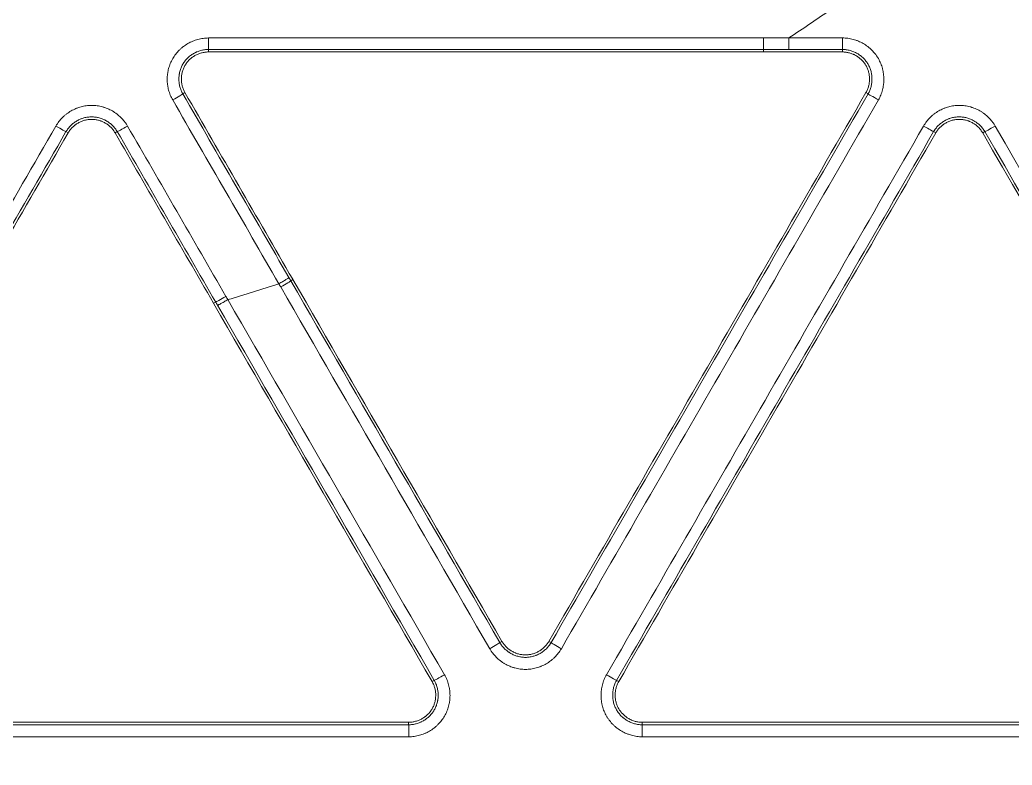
# Model space of a CAD drawing. Header units: inches. Extents: x 405346 to 489838, y -25612 to 14934.
# Drawn here: x 467311.37 to 467351.39, y 4169.78 to 4199.86 of the extents above; entities that cross this region are included whole.
import ezdxf

# ---------------------------------------------------------------- set-up
doc = ezdxf.new("R2010")
doc.units = ezdxf.units.IN
doc.header["$LTSCALE"] = 200
doc.header["$MEASUREMENT"] = 0
doc.layers.add('SS-EQ', color=2, linetype='Continuous', lineweight=20)

# ---------------------------------------------------------------- blocks, each defined once
blk = doc.blocks.new('4way무풍')
at = {"layer": 'SS-EQ'}
for p, q in [((74.705, -122.758), (74.705, -122.858)), ((97.096, -122.758), (97.096, -122.858)), ((100.279, -122.858), (100.279, -122.758)), ((73.757, -124.5), (73.67, -124.549)), ((101.313, -124.549), (101.227, -124.5)), ((69.046, -126.125), (68.959, -126.075)), ((71.028, -126.075), (70.941, -126.125)), ((104.043, -126.125), (103.956, -126.075)), ((106.025, -126.075), (105.938, -126.125)), ((78.028, -132.097), (78.114, -132.047)), ((74.998, -132.951), (74.911, -133.001)), ((86.458, -146.698), (86.544, -146.648)), ((88.44, -146.648), (88.526, -146.698)), ((83.729, -148.274), (83.815, -148.224)), ((91.168, -148.223), (91.255, -148.274)), ((82.781, -150.015), (82.781, -149.915)), ((92.203, -149.915), (92.203, -150.015))]:
    blk.add_line(p, q, dxfattribs=at)
for centre, major_axis, ratio, start_param, end_param in [((74.704, -122.284), (0, 0.474), 0.008472, 3.1765, 4.691787), ((97.096, -122.284), (0, -0.474), 0.011634, 0.034909, 1.552029), ((100.279, -122.284), (0, -0.474), 0.012093, 0.034909, 1.552383), ((73.26, -124.786), (-0.41, -0.237), 0.022445, 1.567202, 3.106677), ((101.723, -124.786), (-0.41, 0.237), 0.010168, 0.034908, 1.590511), ((68.549, -125.838), (0.41, -0.237), 0.015137, 4.72973, 6.248275), ((71.438, -125.838), (-0.41, -0.237), 0.022598, 0.034916, 1.566765), ((103.546, -125.838), (0.41, -0.237), 0.010069, 4.732194, 6.248277), ((106.434, -125.838), (-0.41, -0.237), 0.022079, 0.034915, 1.57252), ((77.618, -132.333), (-0.41, -0.237), 0.023584, 1.566539, 3.106676), ((75.408, -132.714), (-0.41, -0.237), 0.02366, 0.034916, 1.566154), ((86.047, -146.934), (-0.41, -0.237), 0.024855, 1.565338, 3.106675), ((88.936, -146.934), (0.41, -0.237), 0.016775, 3.176504, 4.73132), ((84.225, -147.986), (-0.41, -0.237), 0.025011, 0.034918, 1.564921), ((90.758, -147.986), (-0.41, 0.237), 0.016742, 1.589822, 3.106681), ((82.781, -150.488), (0, -0.474), 0.007064, 1.545643, 3.10676), ((92.203, -150.488), (0, -0.474), 0.008029, 1.546467, 3.106532)]:
    blk.add_ellipse(centre, major_axis=major_axis, ratio=ratio, start_param=start_param, end_param=end_param, dxfattribs=at)
for points, knots in [([(346.359, 0), (346.359, -27.812), (346.359, -55.624), (346.359, -97.341), (346.359, -111.247), (346.359, -139.059), (346.359, -152.965), (346.359, -180.777), (346.359, -194.683), (346.359, -222.494), (346.359, -236.4), (346.359, -257.259), (346.358, -264.212), (346.359, -272.903), (346.359, -274.641), (346.359, -277.249), (346.359, -278.118), (346.358, -279.856), (346.358, -280.725), (346.358, -282.029), (346.358, -282.463), (346.358, -283.333), (346.359, -283.767), (346.359, -284.419), (346.359, -284.636), (346.359, -285.071), (346.358, -285.288), (346.355, -285.723), (346.353, -285.94), (346.346, -286.374), (346.341, -286.592), (346.322, -287.243), (346.305, -287.678), (346.262, -288.546), (346.236, -288.98), (346.174, -289.849), (346.138, -290.283), (346.078, -290.934), (346.057, -291.151), (346.012, -291.585), (345.894, -292.666), (345.748, -293.741), (345.479, -295.45), (345.327, -296.299), (344.817, -298.834), (344.407, -300.505), (343.687, -302.982), (343.172, -304.624), (342.294, -307.059), (341.638, -308.663), (341.119, -309.858), (340.941, -310.256), (340.714, -310.751), (340.668, -310.85), (340.576, -311.047), (340.437, -311.343), (339.919, -312.422), (339.029, -314.158), (338.177, -315.66), (336.854, -317.881), (335.912, -319.32), (334.41, -321.418), (333.379, -322.796), (331.741, -324.801), (330.589, -326.095), (329.702, -327.051), (329.403, -327.366), (329.024, -327.758), (328.947, -327.836), (328.795, -327.992), (328.566, -328.224), (327.719, -329.07), (326.303, -330.412), (324.35, -332.111), (322.332, -333.722), (320.944, -334.738), (319.535, -335.724), (318.819, -336.202), (317.367, -337.13), (315.893, -338.028), (314.376, -338.866), (313.222, -339.473), (312.835, -339.671), (312.249, -339.963), (312.054, -340.059), (311.662, -340.249), (309.896, -341.094), (308.103, -341.848), (305.68, -342.75), (304.055, -343.316), (302.408, -343.813), (299.923, -344.506), (298.245, -344.898), (295.697, -345.382), (294.842, -345.525), (293.766, -345.682), (293.551, -345.712), (293.12, -345.771), (292.903, -345.799), (292.254, -345.88), (291.821, -345.929), (290.523, -346.062), (289.657, -346.132), (288.357, -346.21), (287.924, -346.232), (287.057, -346.265), (286.624, -346.277), (285.974, -346.288), (285.757, -346.291), (285.323, -346.293), (285.107, -346.294), (284.673, -346.294), (284.456, -346.294), (284.023, -346.294), (283.806, -346.293), (283.156, -346.293), (282.722, -346.293), (281.855, -346.293), (281.421, -346.293), (280.121, -346.293), (279.253, -346.294), (277.519, -346.294), (276.652, -346.294), (274.051, -346.294), (272.316, -346.294), (267.113, -346.294), (263.645, -346.293), (256.708, -346.293), (253.239, -346.294), (242.833, -346.294), (235.896, -346.294), (222.022, -346.294), (215.084, -346.294), (194.273, -346.294), (180.399, -346.294), (152.65, -346.294), (138.775, -346.294), (111.027, -346.294), (97.152, -346.294), (69.404, -346.294), (55.529, -346.294), (34.718, -346.294), (27.78, -346.294), (13.906, -346.294), (6.969, -346.294), (0.032, -346.294)], [0, 0, 0, 0, 0.125, 0.125, 0.1875, 0.1875, 0.25, 0.25, 0.3125, 0.3125, 0.375, 0.375, 0.40625, 0.40625, 0.414063, 0.414063, 0.417969, 0.417969, 0.421875, 0.421875, 0.423828, 0.423828, 0.425781, 0.425781, 0.426758, 0.426758, 0.427734, 0.427734, 0.428711, 0.428711, 0.429688, 0.429688, 0.431641, 0.431641, 0.433594, 0.433594, 0.435547, 0.435547, 0.436523, 0.436523, 0.4375, 0.441406, 0.441406, 0.445313, 0.445313, 0.453125, 0.453125, 0.457031, 0.460938, 0.464844, 0.464844, 0.466797, 0.466797, 0.467285, 0.467285, 0.467773, 0.46875, 0.472656, 0.476563, 0.476563, 0.484375, 0.484375, 0.488281, 0.492188, 0.496094, 0.496094, 0.498047, 0.498047, 0.498535, 0.498535, 0.499023, 0.5, 0.503906, 0.507813, 0.511719, 0.515625, 0.515625, 0.519531, 0.519531, 0.523438, 0.527344, 0.527344, 0.529297, 0.529297, 0.530273, 0.530273, 0.53125, 0.539063, 0.539063, 0.542969, 0.546875, 0.546875, 0.554688, 0.554688, 0.558594, 0.558594, 0.55957, 0.55957, 0.560547, 0.560547, 0.5625, 0.5625, 0.566406, 0.566406, 0.568359, 0.568359, 0.570313, 0.570313, 0.571289, 0.571289, 0.572266, 0.572266, 0.573242, 0.573242, 0.574219, 0.574219, 0.576172, 0.576172, 0.578125, 0.578125, 0.582031, 0.582031, 0.585938, 0.585938, 0.59375, 0.59375, 0.609375, 0.609375, 0.625, 0.625, 0.65625, 0.65625, 0.6875, 0.6875, 0.75, 0.75, 0.8125, 0.8125, 0.875, 0.875, 0.9375, 0.9375, 0.96875, 0.96875, 1, 1, 1, 1]), ([(0.032, -345.099), (6.961, -345.099), (13.891, -345.099), (27.75, -345.099), (34.679, -345.099), (55.467, -345.099), (69.326, -345.098), (97.044, -345.098), (110.903, -345.097), (138.621, -345.096), (152.48, -345.096), (180.197, -345.094), (194.056, -345.092), (214.845, -345.09), (221.774, -345.089), (235.633, -345.086), (242.562, -345.085), (256.421, -345.082), (263.351, -345.081), (272.013, -345.079), (273.745, -345.079), (276.343, -345.079), (277.21, -345.078), (278.942, -345.078), (279.808, -345.077), (281.107, -345.076), (281.541, -345.076), (282.407, -345.076), (282.84, -345.076), (283.706, -345.076), (284.139, -345.076), (284.789, -345.074), (285.005, -345.074), (285.438, -345.071), (285.655, -345.069), (286.304, -345.06), (286.737, -345.049), (287.602, -345.017), (288.034, -344.997), (289.33, -344.922), (290.194, -344.853), (291.488, -344.722), (291.92, -344.673), (292.566, -344.593), (292.782, -344.566), (293.212, -344.508), (294.286, -344.358), (295.351, -344.18), (297.891, -343.699), (299.563, -343.307), (302.039, -342.615), (303.679, -342.118), (305.297, -341.551), (307.709, -340.648), (309.296, -339.976), (311.056, -339.138), (311.349, -338.996), (311.641, -338.853), (311.836, -338.756), (311.933, -338.707), (312.418, -338.464), (312.803, -338.265), (313.951, -337.656), (314.704, -337.236), (316.19, -336.364), (316.921, -335.913), (318.363, -334.982), (319.073, -334.502), (320.472, -333.511), (321.849, -332.491), (323.849, -330.872), (325.784, -329.163), (327.03, -327.964), (327.795, -327.195), (327.947, -327.041), (328.25, -326.729), (328.401, -326.573), (328.849, -326.102), (329.145, -325.785), (330.019, -324.826), (331.153, -323.527), (332.763, -321.515), (333.776, -320.132), (334.759, -318.728), (335.235, -318.016), (336.157, -316.57), (336.603, -315.837), (337.465, -314.35), (338.296, -312.842), (339.065, -311.291), (339.481, -310.406), (339.527, -310.308), (339.618, -310.111), (339.754, -309.815), (340.065, -309.123), (340.322, -308.527), (340.821, -307.331), (341.451, -305.727), (342.288, -303.291), (342.776, -301.648), (343.454, -299.169), (343.836, -297.496), (344.302, -294.959), (344.439, -294.108), (344.619, -292.825), (344.702, -292.181), (344.786, -291.427), (344.82, -291.104), (344.842, -290.888), (344.853, -290.779), (344.946, -289.807), (345.01, -288.942), (345.078, -287.644), (345.096, -287.212), (345.116, -286.563), (345.122, -286.347), (345.13, -285.914), (345.133, -285.698), (345.138, -285.266), (345.139, -285.049), (345.14, -284.617), (345.14, -284.4), (345.141, -283.752), (345.141, -283.319), (345.141, -282.67), (345.141, -282.454), (345.141, -282.021), (345.141, -281.805), (345.142, -281.156), (345.142, -280.724), (345.143, -279.426), (345.143, -278.561), (345.144, -276.831), (345.144, -275.966), (345.145, -273.37), (345.145, -271.64), (345.146, -262.989), (345.148, -256.069), (345.152, -235.306), (345.154, -221.465), (345.157, -193.782), (345.159, -179.94), (345.161, -152.257), (345.161, -138.416), (345.162, -110.732), (345.163, -69.208), (345.164, -27.683), (345.164, 0)], [0, 0, 0, 0, 0.03125, 0.03125, 0.0625, 0.0625, 0.125, 0.125, 0.1875, 0.1875, 0.25, 0.25, 0.3125, 0.3125, 0.34375, 0.34375, 0.375, 0.375, 0.40625, 0.40625, 0.414063, 0.414063, 0.417969, 0.417969, 0.421875, 0.421875, 0.423828, 0.423828, 0.425781, 0.425781, 0.427734, 0.427734, 0.428711, 0.428711, 0.429688, 0.429688, 0.431641, 0.431641, 0.433594, 0.433594, 0.4375, 0.4375, 0.439453, 0.439453, 0.44043, 0.44043, 0.441406, 0.445313, 0.445313, 0.453125, 0.453125, 0.457031, 0.460938, 0.460938, 0.46875, 0.46875, 0.469727, 0.470215, 0.470215, 0.470703, 0.470703, 0.472656, 0.472656, 0.476563, 0.476563, 0.480469, 0.480469, 0.484375, 0.484375, 0.488281, 0.492188, 0.496094, 0.5, 0.5, 0.500977, 0.500977, 0.501953, 0.501953, 0.503906, 0.503906, 0.507813, 0.511719, 0.515625, 0.515625, 0.519531, 0.519531, 0.523438, 0.523438, 0.527344, 0.53125, 0.53125, 0.531738, 0.531738, 0.532227, 0.533203, 0.535156, 0.535156, 0.539063, 0.542969, 0.546875, 0.546875, 0.554688, 0.554688, 0.558594, 0.558594, 0.560547, 0.561523, 0.562012, 0.562012, 0.5625, 0.5625, 0.566406, 0.566406, 0.568359, 0.568359, 0.569336, 0.569336, 0.570313, 0.570313, 0.571289, 0.571289, 0.572266, 0.572266, 0.574219, 0.574219, 0.575195, 0.575195, 0.576172, 0.576172, 0.578125, 0.578125, 0.582031, 0.582031, 0.585938, 0.585938, 0.59375, 0.59375, 0.625, 0.625, 0.6875, 0.6875, 0.75, 0.75, 0.8125, 0.8125, 0.875, 1, 1, 1, 1]), ([(104.739, -117.447), (104.204, -117.874), (103.135, -118.726), (101.492, -119.956), (99.823, -121.151), (98.687, -121.913), (98.119, -122.293)], [0, 0, 0, 0, 0.25, 0.499999, 0.749999, 1, 1, 1, 1]), ([(73.264, -124.796), (73.227, -124.732), (73.195, -124.667), (73.14, -124.533), (73.117, -124.465), (73.089, -124.359), (73.081, -124.324), (73.071, -124.27), (73.068, -124.252), (73.062, -124.216), (73.059, -124.197), (73.047, -124.107), (73.038, -123.963), (73.047, -123.818), (73.059, -123.727), (73.062, -123.709), (73.068, -123.673), (73.071, -123.655), (73.081, -123.601), (73.089, -123.566), (73.117, -123.461), (73.14, -123.392), (73.181, -123.291), (73.196, -123.258), (73.228, -123.193), (73.246, -123.16), (73.3, -123.065), (73.381, -122.945), (73.477, -122.836), (73.542, -122.772), (73.555, -122.759), (73.582, -122.734), (73.596, -122.722), (73.637, -122.686), (73.665, -122.663), (73.752, -122.597), (73.812, -122.557), (73.906, -122.502), (73.954, -122.476), (74.004, -122.453), (74.037, -122.438), (74.054, -122.43), (74.138, -122.395), (74.276, -122.348), (74.417, -122.319), (74.525, -122.304), (74.562, -122.3), (74.635, -122.295), (74.672, -122.294), (74.708, -122.294)], [0, 0, 0, 0, 0.0625, 0.0625, 0.125, 0.125, 0.15625, 0.15625, 0.171875, 0.171875, 0.1875, 0.1875, 0.25, 0.3125, 0.3125, 0.328125, 0.328125, 0.34375, 0.34375, 0.375, 0.375, 0.4375, 0.4375, 0.46875, 0.46875, 0.5, 0.5, 0.5625, 0.625, 0.625, 0.640625, 0.640625, 0.65625, 0.65625, 0.6875, 0.6875, 0.75, 0.75, 0.78125, 0.796875, 0.796875, 0.8125, 0.8125, 0.875, 0.9375, 0.9375, 0.96875, 0.96875, 1, 1, 1, 1]), ([(98.113, -122.758), (98.113, -122.757), (98.114, -122.753), (98.114, -122.74), (98.115, -122.73), (98.115, -122.706), (98.116, -122.691), (98.116, -122.657), (98.117, -122.638), (98.117, -122.595), (98.117, -122.572), (98.118, -122.522), (98.118, -122.496), (98.118, -122.44), (98.118, -122.412), (98.118, -122.353), (98.118, -122.323), (98.118, -122.293)], [0, 0, 0, 0, 0.125, 0.125, 0.25, 0.25, 0.375, 0.375, 0.5, 0.5, 0.625, 0.625, 0.75, 0.75, 0.875, 0.875, 1, 1, 1, 1]), ([(98.119, -122.293), (98.385, -122.293), (98.65, -122.293), (99.372, -122.293), (99.828, -122.293), (100.285, -122.293)], [0, 0, 0, 0, 0.367496, 0.367496, 1, 1, 1, 1]), ([(100.285, -122.293), (100.358, -122.293), (100.431, -122.298), (100.574, -122.317), (100.645, -122.332), (100.75, -122.36), (100.785, -122.371), (100.837, -122.389), (100.855, -122.395), (100.889, -122.408), (100.906, -122.415), (100.99, -122.45), (101.12, -122.514), (101.241, -122.595), (101.313, -122.65), (101.328, -122.662), (101.356, -122.685), (101.398, -122.72), (101.438, -122.757), (101.515, -122.834), (101.563, -122.888), (101.629, -122.974), (101.651, -123.003), (101.691, -123.064), (101.711, -123.095), (101.766, -123.19), (101.829, -123.32), (101.876, -123.458), (101.899, -123.546), (101.903, -123.564), (101.911, -123.599), (101.915, -123.617), (101.926, -123.671), (101.931, -123.707), (101.945, -123.815), (101.95, -123.887), (101.95, -123.996), (101.948, -124.051), (101.944, -124.105), (101.941, -124.142), (101.938, -124.16), (101.927, -124.251), (101.899, -124.393), (101.853, -124.53), (101.812, -124.631), (101.797, -124.665), (101.765, -124.731), (101.748, -124.763), (101.729, -124.795)], [0, 0, 0, 0, 0.0625, 0.0625, 0.125, 0.125, 0.15625, 0.15625, 0.171875, 0.171875, 0.1875, 0.1875, 0.25, 0.3125, 0.3125, 0.328125, 0.328125, 0.34375, 0.375, 0.375, 0.4375, 0.4375, 0.46875, 0.46875, 0.5, 0.5, 0.5625, 0.625, 0.625, 0.640625, 0.640625, 0.65625, 0.65625, 0.6875, 0.6875, 0.75, 0.75, 0.78125, 0.796875, 0.796875, 0.8125, 0.8125, 0.875, 0.9375, 0.9375, 0.96875, 0.96875, 1, 1, 1, 1]), ([(74.705, -122.758), (74.701, -122.758), (74.698, -122.758), (74.691, -122.758), (74.682, -122.758), (74.672, -122.758), (74.652, -122.759), (74.639, -122.76), (74.6, -122.762), (74.574, -122.765), (74.496, -122.776), (74.395, -122.797), (74.296, -122.831), (74.236, -122.856), (74.224, -122.861), (74.2, -122.872), (74.165, -122.889), (74.13, -122.908), (74.063, -122.947), (74.02, -122.975), (73.958, -123.023), (73.937, -123.039), (73.898, -123.073), (73.879, -123.091), (73.823, -123.146), (73.789, -123.185), (73.725, -123.267), (73.696, -123.31), (73.657, -123.378), (73.644, -123.401), (73.622, -123.448), (73.611, -123.472), (73.582, -123.544), (73.565, -123.593), (73.546, -123.669), (73.537, -123.707), (73.53, -123.745), (73.526, -123.771), (73.524, -123.784), (73.516, -123.849), (73.509, -123.953), (73.516, -124.056), (73.526, -124.134), (73.53, -124.16), (73.54, -124.211), (73.546, -124.237), (73.566, -124.312), (73.582, -124.361), (73.611, -124.433), (73.627, -124.469), (73.648, -124.509), (73.659, -124.53), (73.664, -124.538), (73.667, -124.544), (73.669, -124.547), (73.67, -124.549)], [0, 0, 0, 0, 0.003906, 0.003906, 0.007812, 0.015625, 0.015625, 0.03125, 0.03125, 0.0625, 0.0625, 0.125, 0.1875, 0.1875, 0.203125, 0.203125, 0.21875, 0.25, 0.25, 0.3125, 0.3125, 0.34375, 0.34375, 0.375, 0.375, 0.4375, 0.4375, 0.5, 0.5, 0.53125, 0.53125, 0.5625, 0.5625, 0.625, 0.625, 0.65625, 0.671875, 0.671875, 0.6875, 0.6875, 0.75, 0.8125, 0.8125, 0.84375, 0.84375, 0.875, 0.875, 0.9375, 0.9375, 0.96875, 0.984375, 0.992188, 0.996094, 0.996094, 1, 1, 1, 1]), ([(73.757, -124.5), (73.733, -124.458), (73.712, -124.415), (73.676, -124.326), (73.646, -124.236), (73.627, -124.143), (73.618, -124.071), (73.616, -124.047), (73.613, -124), (73.612, -123.976), (73.612, -123.904), (73.615, -123.857), (73.624, -123.786), (73.628, -123.763), (73.637, -123.715), (73.643, -123.692), (73.661, -123.623), (73.691, -123.532), (73.733, -123.447), (73.769, -123.385), (73.782, -123.364), (73.808, -123.324), (73.822, -123.305), (73.866, -123.249), (73.898, -123.213), (73.948, -123.163), (73.974, -123.139), (74.002, -123.116), (74.021, -123.101), (74.03, -123.093), (74.078, -123.057), (74.157, -123.004), (74.242, -122.962), (74.308, -122.934), (74.331, -122.926), (74.376, -122.91), (74.399, -122.903), (74.468, -122.884), (74.515, -122.874), (74.609, -122.861), (74.656, -122.858), (74.705, -122.858)], [0, 0, 0, 0, 0.0625, 0.0625, 0.125, 0.1875, 0.1875, 0.21875, 0.21875, 0.25, 0.25, 0.3125, 0.3125, 0.34375, 0.34375, 0.375, 0.375, 0.4375, 0.5, 0.5, 0.53125, 0.53125, 0.5625, 0.5625, 0.625, 0.625, 0.65625, 0.671875, 0.671875, 0.6875, 0.6875, 0.75, 0.8125, 0.8125, 0.84375, 0.84375, 0.875, 0.875, 0.9375, 0.9375, 1, 1, 1, 1]), ([(100.279, -122.858), (99.749, -122.858), (99.218, -122.858), (98.423, -122.858), (98.157, -122.858), (97.679, -122.858), (97.466, -122.858), (97.253, -122.858)], [0, 0, 0, 0, 0.525821, 0.525821, 0.788732, 0.788732, 1, 1, 1, 1]), ([(100.279, -122.758), (99.822, -122.758), (99.366, -122.758), (98.644, -122.758), (98.378, -122.758), (98.113, -122.758)], [0, 0, 0, 0, 0.632658, 0.632658, 1, 1, 1, 1]), ([(101.313, -124.549), (101.315, -124.547), (101.317, -124.544), (101.32, -124.538), (101.325, -124.529), (101.329, -124.521), (101.339, -124.503), (101.345, -124.492), (101.362, -124.456), (101.372, -124.432), (101.402, -124.36), (101.435, -124.262), (101.454, -124.16), (101.463, -124.095), (101.464, -124.082), (101.466, -124.056), (101.467, -124.042), (101.47, -124.003), (101.471, -123.977), (101.471, -123.9), (101.467, -123.848), (101.458, -123.771), (101.453, -123.745), (101.443, -123.693), (101.438, -123.668), (101.418, -123.592), (101.401, -123.543), (101.362, -123.447), (101.339, -123.4), (101.3, -123.332), (101.286, -123.31), (101.257, -123.267), (101.242, -123.246), (101.194, -123.184), (101.16, -123.145), (101.105, -123.091), (101.076, -123.064), (101.046, -123.039), (101.026, -123.022), (101.015, -123.014), (100.963, -122.975), (100.877, -122.917), (100.784, -122.871), (100.712, -122.841), (100.687, -122.831), (100.638, -122.814), (100.613, -122.807), (100.537, -122.786), (100.487, -122.776), (100.41, -122.765), (100.371, -122.761), (100.325, -122.759), (100.302, -122.758), (100.292, -122.758), (100.286, -122.758), (100.283, -122.758), (100.279, -122.758)], [0, 0, 0, 0, 0.003906, 0.003906, 0.007813, 0.015625, 0.015625, 0.03125, 0.03125, 0.0625, 0.0625, 0.125, 0.1875, 0.1875, 0.203125, 0.203125, 0.21875, 0.21875, 0.25, 0.25, 0.3125, 0.3125, 0.34375, 0.34375, 0.375, 0.375, 0.4375, 0.4375, 0.5, 0.5, 0.53125, 0.53125, 0.5625, 0.5625, 0.625, 0.625, 0.65625, 0.671875, 0.671875, 0.6875, 0.6875, 0.75, 0.8125, 0.8125, 0.84375, 0.84375, 0.875, 0.875, 0.9375, 0.9375, 0.96875, 0.984375, 0.992188, 0.996094, 0.996094, 1, 1, 1, 1]), ([(100.279, -122.858), (100.328, -122.858), (100.376, -122.861), (100.47, -122.874), (100.563, -122.894), (100.653, -122.925), (100.709, -122.948), (100.72, -122.953), (100.741, -122.963), (100.774, -122.978), (100.805, -122.995), (100.867, -123.031), (100.907, -123.057), (100.964, -123.1), (100.982, -123.115), (101.018, -123.147), (101.036, -123.163), (101.087, -123.214), (101.15, -123.285), (101.203, -123.364), (101.239, -123.426), (101.25, -123.447), (101.271, -123.49), (101.281, -123.512), (101.308, -123.578), (101.323, -123.623), (101.341, -123.692), (101.349, -123.727), (101.355, -123.762), (101.359, -123.786), (101.361, -123.798), (101.368, -123.858), (101.374, -123.953), (101.368, -124.048), (101.359, -124.119), (101.356, -124.142), (101.346, -124.19), (101.341, -124.213), (101.323, -124.282), (101.308, -124.327), (101.272, -124.415), (101.251, -124.458), (101.227, -124.5)], [0, 0, 0, 0, 0.0625, 0.0625, 0.125, 0.1875, 0.1875, 0.203125, 0.203125, 0.21875, 0.25, 0.25, 0.3125, 0.3125, 0.34375, 0.34375, 0.375, 0.375, 0.4375, 0.5, 0.5, 0.53125, 0.53125, 0.5625, 0.5625, 0.625, 0.625, 0.65625, 0.671875, 0.671875, 0.6875, 0.6875, 0.75, 0.8125, 0.8125, 0.84375, 0.84375, 0.875, 0.875, 0.9375, 0.9375, 1, 1, 1, 1]), ([(88.44, -146.648), (90.571, -142.957), (92.702, -139.266), (96.965, -131.883), (99.096, -128.191), (101.227, -124.5)], [0, 0, 0, 0, 0.5, 0.5, 1, 1, 1, 1]), ([(101.729, -124.795), (99.598, -128.487), (97.466, -132.179), (93.203, -139.562), (91.071, -143.254), (88.94, -146.946)], [0, 0, 0, 0, 0.5, 0.5, 1, 1, 1, 1]), ([(68.553, -125.848), (68.589, -125.785), (68.63, -125.724), (68.718, -125.61), (68.766, -125.556), (68.844, -125.479), (68.87, -125.454), (68.912, -125.418), (68.926, -125.406), (68.954, -125.383), (68.969, -125.372), (69.041, -125.316), (69.162, -125.236), (69.292, -125.172), (69.376, -125.136), (69.393, -125.129), (69.427, -125.116), (69.445, -125.11), (69.496, -125.093), (69.531, -125.082), (69.636, -125.053), (69.707, -125.039), (69.815, -125.024), (69.851, -125.021), (69.924, -125.016), (69.96, -125.014), (70.07, -125.014), (70.215, -125.024), (70.357, -125.053), (70.445, -125.077), (70.462, -125.082), (70.497, -125.093), (70.515, -125.099), (70.567, -125.116), (70.601, -125.129), (70.701, -125.171), (70.766, -125.203), (70.86, -125.258), (70.907, -125.286), (70.952, -125.317), (70.982, -125.339), (70.996, -125.35), (71.069, -125.405), (71.179, -125.5), (71.275, -125.609), (71.341, -125.695), (71.363, -125.724), (71.404, -125.785), (71.423, -125.817), (71.441, -125.848)], [0, 0, 0, 0, 0.0625, 0.0625, 0.125, 0.125, 0.15625, 0.15625, 0.171875, 0.171875, 0.1875, 0.1875, 0.25, 0.3125, 0.3125, 0.328125, 0.328125, 0.34375, 0.34375, 0.375, 0.375, 0.4375, 0.4375, 0.46875, 0.46875, 0.5, 0.5, 0.5625, 0.625, 0.625, 0.640625, 0.640625, 0.65625, 0.65625, 0.6875, 0.6875, 0.75, 0.75, 0.78125, 0.796875, 0.796875, 0.8125, 0.8125, 0.875, 0.9375, 0.9375, 0.96875, 0.96875, 1, 1, 1, 1]), ([(103.552, -125.847), (103.588, -125.783), (103.629, -125.723), (103.717, -125.608), (103.765, -125.554), (103.843, -125.477), (103.869, -125.453), (103.911, -125.416), (103.925, -125.405), (103.953, -125.381), (103.967, -125.37), (104.04, -125.315), (104.161, -125.235), (104.291, -125.17), (104.375, -125.135), (104.392, -125.128), (104.426, -125.115), (104.444, -125.109), (104.495, -125.091), (104.53, -125.08), (104.635, -125.052), (104.706, -125.037), (104.814, -125.023), (104.85, -125.019), (104.923, -125.014), (104.959, -125.013), (105.069, -125.013), (105.214, -125.023), (105.356, -125.052), (105.444, -125.076), (105.461, -125.081), (105.496, -125.091), (105.514, -125.097), (105.566, -125.115), (105.6, -125.128), (105.7, -125.17), (105.765, -125.202), (105.859, -125.256), (105.906, -125.285), (105.951, -125.316), (105.98, -125.337), (105.995, -125.348), (106.068, -125.404), (106.177, -125.499), (106.274, -125.607), (106.34, -125.693), (106.362, -125.723), (106.403, -125.784), (106.422, -125.815), (106.44, -125.847)], [0, 0, 0, 0, 0.0625, 0.0625, 0.125, 0.125, 0.15625, 0.15625, 0.171875, 0.171875, 0.1875, 0.1875, 0.25, 0.3125, 0.3125, 0.328125, 0.328125, 0.34375, 0.34375, 0.375, 0.375, 0.4375, 0.4375, 0.46875, 0.46875, 0.5, 0.5, 0.5625, 0.625, 0.625, 0.640625, 0.640625, 0.65625, 0.65625, 0.6875, 0.6875, 0.75, 0.75, 0.78125, 0.796875, 0.796875, 0.8125, 0.8125, 0.875, 0.9375, 0.9375, 0.96875, 0.96875, 1, 1, 1, 1]), ([(71.028, -126.075), (71.026, -126.072), (71.025, -126.069), (71.021, -126.064), (71.016, -126.055), (71.011, -126.047), (71.001, -126.03), (70.993, -126.019), (70.971, -125.987), (70.956, -125.965), (70.908, -125.904), (70.839, -125.826), (70.761, -125.758), (70.709, -125.719), (70.698, -125.711), (70.677, -125.696), (70.645, -125.673), (70.611, -125.653), (70.544, -125.614), (70.498, -125.591), (70.426, -125.561), (70.401, -125.551), (70.352, -125.534), (70.327, -125.527), (70.251, -125.506), (70.2, -125.495), (70.098, -125.481), (70.046, -125.478), (69.967, -125.478), (69.941, -125.479), (69.889, -125.482), (69.863, -125.485), (69.786, -125.495), (69.735, -125.506), (69.66, -125.526), (69.623, -125.538), (69.586, -125.551), (69.561, -125.561), (69.549, -125.566), (69.489, -125.591), (69.396, -125.637), (69.309, -125.695), (69.247, -125.742), (69.227, -125.758), (69.187, -125.793), (69.168, -125.811), (69.112, -125.866), (69.078, -125.904), (69.03, -125.966), (69.008, -125.997), (68.983, -126.036), (68.971, -126.055), (68.966, -126.064), (68.962, -126.069), (68.961, -126.072), (68.959, -126.075)], [0, 0, 0, 0, 0.003906, 0.003906, 0.007813, 0.015625, 0.015625, 0.03125, 0.03125, 0.0625, 0.0625, 0.125, 0.1875, 0.1875, 0.203125, 0.203125, 0.21875, 0.25, 0.25, 0.3125, 0.3125, 0.34375, 0.34375, 0.375, 0.375, 0.4375, 0.4375, 0.5, 0.5, 0.53125, 0.53125, 0.5625, 0.5625, 0.625, 0.625, 0.65625, 0.671875, 0.671875, 0.6875, 0.6875, 0.75, 0.8125, 0.8125, 0.84375, 0.84375, 0.875, 0.875, 0.9375, 0.9375, 0.96875, 0.984375, 0.992187, 0.996094, 0.996094, 1, 1, 1, 1]), ([(69.046, -126.125), (69.07, -126.084), (69.097, -126.043), (69.155, -125.968), (69.218, -125.897), (69.29, -125.835), (69.338, -125.798), (69.348, -125.791), (69.367, -125.777), (69.397, -125.757), (69.427, -125.738), (69.489, -125.702), (69.532, -125.681), (69.598, -125.654), (69.62, -125.645), (69.665, -125.63), (69.688, -125.622), (69.758, -125.604), (69.851, -125.585), (69.946, -125.578), (70.018, -125.578), (70.042, -125.579), (70.09, -125.582), (70.113, -125.585), (70.184, -125.594), (70.23, -125.604), (70.299, -125.623), (70.333, -125.633), (70.367, -125.646), (70.389, -125.654), (70.401, -125.659), (70.456, -125.682), (70.541, -125.724), (70.62, -125.777), (70.678, -125.82), (70.696, -125.835), (70.732, -125.867), (70.75, -125.883), (70.801, -125.933), (70.832, -125.969), (70.891, -126.044), (70.917, -126.084), (70.941, -126.125)], [0, 0, 0, 0, 0.0625, 0.0625, 0.125, 0.1875, 0.1875, 0.203125, 0.203125, 0.21875, 0.25, 0.25, 0.3125, 0.3125, 0.34375, 0.34375, 0.375, 0.375, 0.4375, 0.5, 0.5, 0.53125, 0.53125, 0.5625, 0.5625, 0.625, 0.625, 0.65625, 0.671875, 0.671875, 0.6875, 0.6875, 0.75, 0.8125, 0.8125, 0.84375, 0.84375, 0.875, 0.875, 0.9375, 0.9375, 1, 1, 1, 1]), ([(106.025, -126.075), (106.023, -126.072), (106.021, -126.07), (106.018, -126.064), (106.013, -126.055), (106.008, -126.047), (105.997, -126.03), (105.99, -126.019), (105.968, -125.987), (105.953, -125.965), (105.905, -125.904), (105.836, -125.826), (105.758, -125.758), (105.705, -125.719), (105.695, -125.711), (105.674, -125.696), (105.641, -125.673), (105.608, -125.653), (105.541, -125.614), (105.494, -125.591), (105.422, -125.561), (105.398, -125.551), (105.348, -125.534), (105.323, -125.527), (105.248, -125.506), (105.197, -125.495), (105.094, -125.481), (105.043, -125.478), (104.964, -125.478), (104.938, -125.479), (104.886, -125.482), (104.86, -125.485), (104.783, -125.496), (104.732, -125.506), (104.657, -125.526), (104.619, -125.538), (104.583, -125.551), (104.558, -125.561), (104.546, -125.566), (104.485, -125.591), (104.392, -125.637), (104.306, -125.695), (104.244, -125.742), (104.223, -125.758), (104.184, -125.793), (104.165, -125.811), (104.109, -125.866), (104.075, -125.904), (104.027, -125.966), (104.004, -125.997), (103.979, -126.036), (103.967, -126.055), (103.962, -126.064), (103.959, -126.069), (103.957, -126.072), (103.956, -126.075)], [0, 0, 0, 0, 0.003906, 0.003906, 0.007813, 0.015625, 0.015625, 0.03125, 0.03125, 0.0625, 0.0625, 0.125, 0.1875, 0.1875, 0.203125, 0.203125, 0.21875, 0.25, 0.25, 0.3125, 0.3125, 0.34375, 0.34375, 0.375, 0.375, 0.4375, 0.4375, 0.5, 0.5, 0.53125, 0.53125, 0.5625, 0.5625, 0.625, 0.625, 0.65625, 0.671875, 0.671875, 0.6875, 0.6875, 0.75, 0.8125, 0.8125, 0.84375, 0.84375, 0.875, 0.875, 0.9375, 0.9375, 0.96875, 0.984375, 0.992188, 0.996094, 0.996094, 1, 1, 1, 1]), ([(104.043, -126.125), (104.067, -126.084), (104.094, -126.043), (104.152, -125.968), (104.215, -125.897), (104.287, -125.835), (104.335, -125.798), (104.345, -125.791), (104.364, -125.777), (104.394, -125.757), (104.424, -125.738), (104.486, -125.702), (104.529, -125.681), (104.595, -125.654), (104.617, -125.645), (104.662, -125.63), (104.685, -125.622), (104.754, -125.604), (104.848, -125.585), (104.943, -125.578), (105.014, -125.578), (105.039, -125.579), (105.086, -125.582), (105.11, -125.585), (105.181, -125.594), (105.227, -125.604), (105.296, -125.623), (105.33, -125.633), (105.364, -125.646), (105.386, -125.654), (105.397, -125.659), (105.453, -125.682), (105.538, -125.724), (105.617, -125.777), (105.674, -125.82), (105.693, -125.835), (105.729, -125.867), (105.747, -125.883), (105.798, -125.933), (105.829, -125.969), (105.887, -126.044), (105.914, -126.084), (105.938, -126.125)], [0, 0, 0, 0, 0.0625, 0.0625, 0.125, 0.1875, 0.1875, 0.203125, 0.203125, 0.21875, 0.25, 0.25, 0.3125, 0.3125, 0.34375, 0.34375, 0.375, 0.375, 0.4375, 0.5, 0.5, 0.53125, 0.53125, 0.5625, 0.5625, 0.625, 0.625, 0.65625, 0.671875, 0.671875, 0.6875, 0.6875, 0.75, 0.8125, 0.8125, 0.84375, 0.84375, 0.875, 0.875, 0.9375, 0.9375, 1, 1, 1, 1]), ([(90.762, -147.998), (92.894, -144.306), (95.025, -140.614), (99.288, -133.231), (101.42, -129.539), (103.552, -125.847)], [0, 0, 0, 0, 0.5, 0.5, 1, 1, 1, 1]), ([(103.956, -126.075), (101.824, -129.767), (99.693, -133.458), (95.431, -140.841), (93.3, -144.532), (91.168, -148.223)], [0, 0, 0, 0, 0.5, 0.5, 1, 1, 1, 1]), ([(104.043, -126.125), (101.911, -129.817), (99.78, -133.508), (95.518, -140.891), (93.386, -144.582), (91.255, -148.274)], [0, 0, 0, 0, 0.5, 0.5, 1, 1, 1, 1]), ([(77.546, -132.214), (77.573, -132.199), (77.599, -132.183), (77.651, -132.153), (77.676, -132.138), (77.724, -132.11), (77.748, -132.096), (77.792, -132.07), (77.812, -132.057), (77.85, -132.035), (77.867, -132.024), (77.896, -132.006), (77.909, -131.998), (77.93, -131.984), (77.938, -131.979), (77.949, -131.971), (77.952, -131.968), (77.953, -131.967)], [0, 0, 0, 0, 0.125, 0.125, 0.25, 0.25, 0.375, 0.375, 0.5, 0.5, 0.625, 0.625, 0.75, 0.75, 0.875, 0.875, 1, 1, 1, 1]), ([(77.621, -132.344), (77.596, -132.301), (77.571, -132.257), (77.546, -132.214), (77.546, -132.214), (77.546, -132.214)], [0, 0, 0, 0, 0.999733, 0.999733, 1, 1, 1, 1]), ([(75.074, -133.083), (75.075, -133.083), (75.079, -133.081), (75.091, -133.076), (75.1, -133.072), (75.122, -133.061), (75.135, -133.054), (75.166, -133.037), (75.183, -133.028), (75.221, -133.007), (75.242, -132.996), (75.286, -132.971), (75.309, -132.958), (75.358, -132.93), (75.383, -132.916), (75.435, -132.887), (75.461, -132.872), (75.487, -132.856)], [0, 0, 0, 0, 0.125, 0.125, 0.25, 0.25, 0.375, 0.375, 0.5, 0.5, 0.625, 0.625, 0.75, 0.75, 0.875, 0.875, 1, 1, 1, 1]), ([(86.458, -146.698), (86.459, -146.701), (86.461, -146.704), (86.464, -146.709), (86.469, -146.718), (86.475, -146.726), (86.485, -146.743), (86.492, -146.754), (86.514, -146.786), (86.53, -146.808), (86.577, -146.869), (86.646, -146.946), (86.725, -147.015), (86.777, -147.054), (86.787, -147.062), (86.809, -147.077), (86.841, -147.099), (86.874, -147.12), (86.942, -147.159), (86.988, -147.182), (87.06, -147.212), (87.084, -147.221), (87.134, -147.238), (87.159, -147.246), (87.234, -147.267), (87.285, -147.277), (87.388, -147.291), (87.44, -147.295), (87.518, -147.295), (87.544, -147.294), (87.597, -147.29), (87.622, -147.287), (87.7, -147.277), (87.75, -147.267), (87.825, -147.246), (87.862, -147.234), (87.899, -147.221), (87.924, -147.212), (87.936, -147.207), (87.996, -147.182), (88.09, -147.135), (88.176, -147.078), (88.238, -147.031), (88.258, -147.014), (88.298, -146.98), (88.317, -146.962), (88.373, -146.907), (88.407, -146.868), (88.455, -146.807), (88.477, -146.775), (88.502, -146.737), (88.514, -146.718), (88.519, -146.709), (88.523, -146.703), (88.524, -146.701), (88.526, -146.698)], [0, 0, 0, 0, 0.003906, 0.003906, 0.007812, 0.015625, 0.015625, 0.03125, 0.03125, 0.0625, 0.0625, 0.125, 0.1875, 0.1875, 0.203125, 0.203125, 0.21875, 0.25, 0.25, 0.3125, 0.3125, 0.34375, 0.34375, 0.375, 0.375, 0.4375, 0.4375, 0.5, 0.5, 0.53125, 0.53125, 0.5625, 0.5625, 0.625, 0.625, 0.65625, 0.671875, 0.671875, 0.6875, 0.6875, 0.75, 0.8125, 0.8125, 0.84375, 0.84375, 0.875, 0.875, 0.9375, 0.9375, 0.96875, 0.984375, 0.992187, 0.996094, 0.996094, 1, 1, 1, 1]), ([(88.44, -146.648), (88.416, -146.69), (88.389, -146.73), (88.33, -146.805), (88.267, -146.876), (88.195, -146.939), (88.147, -146.975), (88.138, -146.982), (88.118, -146.996), (88.089, -147.016), (88.058, -147.035), (87.996, -147.071), (87.954, -147.092), (87.888, -147.12), (87.865, -147.128), (87.82, -147.144), (87.797, -147.151), (87.728, -147.17), (87.635, -147.189), (87.54, -147.195), (87.468, -147.195), (87.444, -147.194), (87.396, -147.191), (87.372, -147.189), (87.302, -147.179), (87.255, -147.169), (87.186, -147.15), (87.152, -147.14), (87.119, -147.128), (87.096, -147.119), (87.085, -147.115), (87.03, -147.091), (86.944, -147.049), (86.865, -146.996), (86.808, -146.953), (86.789, -146.938), (86.753, -146.906), (86.736, -146.89), (86.685, -146.84), (86.653, -146.804), (86.595, -146.729), (86.568, -146.69), (86.544, -146.648)], [0, 0, 0, 0, 0.0625, 0.0625, 0.125, 0.1875, 0.1875, 0.203125, 0.203125, 0.21875, 0.25, 0.25, 0.3125, 0.3125, 0.34375, 0.34375, 0.375, 0.375, 0.4375, 0.5, 0.5, 0.53125, 0.53125, 0.5625, 0.5625, 0.625, 0.625, 0.65625, 0.671875, 0.671875, 0.6875, 0.6875, 0.75, 0.8125, 0.8125, 0.84375, 0.84375, 0.875, 0.875, 0.9375, 0.9375, 1, 1, 1, 1]), ([(88.94, -146.946), (88.903, -147.009), (88.863, -147.07), (88.774, -147.184), (88.726, -147.238), (88.649, -147.315), (88.622, -147.34), (88.581, -147.376), (88.567, -147.388), (88.538, -147.411), (88.524, -147.422), (88.452, -147.478), (88.331, -147.558), (88.201, -147.623), (88.116, -147.658), (88.099, -147.665), (88.065, -147.678), (88.048, -147.684), (87.996, -147.702), (87.962, -147.712), (87.857, -147.741), (87.786, -147.755), (87.678, -147.77), (87.642, -147.773), (87.569, -147.778), (87.532, -147.78), (87.423, -147.78), (87.278, -147.77), (87.136, -147.741), (87.048, -147.717), (87.03, -147.712), (86.995, -147.701), (86.978, -147.696), (86.926, -147.678), (86.892, -147.665), (86.791, -147.623), (86.727, -147.591), (86.632, -147.536), (86.586, -147.508), (86.541, -147.477), (86.511, -147.455), (86.496, -147.444), (86.424, -147.389), (86.314, -147.294), (86.218, -147.185), (86.151, -147.099), (86.13, -147.07), (86.089, -147.009), (86.069, -146.978), (86.051, -146.946)], [0, 0, 0, 0, 0.0625, 0.0625, 0.125, 0.125, 0.15625, 0.15625, 0.171875, 0.171875, 0.1875, 0.1875, 0.25, 0.3125, 0.3125, 0.328125, 0.328125, 0.34375, 0.34375, 0.375, 0.375, 0.4375, 0.4375, 0.46875, 0.46875, 0.5, 0.5, 0.5625, 0.625, 0.625, 0.640625, 0.640625, 0.65625, 0.65625, 0.6875, 0.6875, 0.75, 0.75, 0.78125, 0.796875, 0.796875, 0.8125, 0.8125, 0.875, 0.9375, 0.9375, 0.96875, 0.96875, 1, 1, 1, 1]), ([(84.229, -147.998), (84.265, -148.062), (84.297, -148.127), (84.352, -148.261), (84.375, -148.33), (84.403, -148.435), (84.411, -148.47), (84.422, -148.524), (84.425, -148.542), (84.431, -148.579), (84.434, -148.597), (84.445, -148.687), (84.454, -148.831), (84.445, -148.976), (84.434, -149.067), (84.431, -149.085), (84.425, -149.121), (84.422, -149.139), (84.411, -149.193), (84.403, -149.228), (84.376, -149.334), (84.353, -149.402), (84.311, -149.503), (84.297, -149.536), (84.264, -149.601), (84.247, -149.634), (84.192, -149.729), (84.111, -149.849), (84.015, -149.958), (83.951, -150.022), (83.938, -150.035), (83.911, -150.06), (83.897, -150.072), (83.856, -150.108), (83.827, -150.131), (83.741, -150.197), (83.681, -150.237), (83.586, -150.292), (83.538, -150.318), (83.489, -150.341), (83.456, -150.356), (83.439, -150.364), (83.354, -150.399), (83.217, -150.446), (83.075, -150.475), (82.967, -150.49), (82.931, -150.494), (82.858, -150.499), (82.821, -150.5), (82.784, -150.5)], [0, 0, 0, 0, 0.0625, 0.0625, 0.125, 0.125, 0.15625, 0.15625, 0.171875, 0.171875, 0.1875, 0.1875, 0.25, 0.3125, 0.3125, 0.328125, 0.328125, 0.34375, 0.34375, 0.375, 0.375, 0.4375, 0.4375, 0.46875, 0.46875, 0.5, 0.5, 0.5625, 0.625, 0.625, 0.640625, 0.640625, 0.65625, 0.65625, 0.6875, 0.6875, 0.75, 0.75, 0.78125, 0.796875, 0.796875, 0.8125, 0.8125, 0.875, 0.9375, 0.9375, 0.96875, 0.96875, 1, 1, 1, 1]), ([(92.207, -150.5), (92.133, -150.5), (92.061, -150.495), (91.917, -150.475), (91.846, -150.461), (91.741, -150.432), (91.706, -150.422), (91.654, -150.404), (91.637, -150.398), (91.603, -150.385), (91.586, -150.378), (91.502, -150.343), (91.372, -150.278), (91.251, -150.198), (91.178, -150.142), (91.164, -150.131), (91.135, -150.108), (91.093, -150.073), (91.054, -150.035), (90.976, -149.959), (90.929, -149.905), (90.862, -149.819), (90.841, -149.789), (90.8, -149.729), (90.781, -149.697), (90.726, -149.603), (90.662, -149.472), (90.616, -149.335), (90.593, -149.247), (90.588, -149.229), (90.58, -149.193), (90.576, -149.175), (90.566, -149.122), (90.56, -149.086), (90.546, -148.978), (90.541, -148.905), (90.541, -148.796), (90.543, -148.742), (90.547, -148.687), (90.551, -148.651), (90.553, -148.633), (90.565, -148.542), (90.592, -148.399), (90.638, -148.262), (90.679, -148.161), (90.694, -148.128), (90.727, -148.062), (90.744, -148.03), (90.762, -147.998)], [0, 0, 0, 0, 0.0625, 0.0625, 0.125, 0.125, 0.15625, 0.15625, 0.171875, 0.171875, 0.1875, 0.1875, 0.25, 0.3125, 0.3125, 0.328125, 0.328125, 0.34375, 0.375, 0.375, 0.4375, 0.4375, 0.46875, 0.46875, 0.5, 0.5, 0.5625, 0.625, 0.625, 0.640625, 0.640625, 0.65625, 0.65625, 0.6875, 0.6875, 0.75, 0.75, 0.78125, 0.796875, 0.796875, 0.8125, 0.8125, 0.875, 0.9375, 0.9375, 0.96875, 0.96875, 1, 1, 1, 1]), ([(82.781, -150.015), (82.784, -150.015), (82.788, -150.015), (82.794, -150.014), (82.804, -150.014), (82.814, -150.014), (82.833, -150.013), (82.847, -150.013), (82.886, -150.01), (82.912, -150.007), (82.989, -149.997), (83.091, -149.976), (83.189, -149.942), (83.249, -149.916), (83.261, -149.911), (83.285, -149.9), (83.321, -149.883), (83.355, -149.865), (83.422, -149.826), (83.465, -149.797), (83.528, -149.75), (83.548, -149.733), (83.587, -149.699), (83.607, -149.681), (83.662, -149.626), (83.697, -149.587), (83.76, -149.505), (83.789, -149.462), (83.828, -149.394), (83.841, -149.371), (83.864, -149.324), (83.874, -149.301), (83.904, -149.229), (83.92, -149.179), (83.94, -149.104), (83.948, -149.066), (83.955, -149.028), (83.959, -149.002), (83.961, -148.989), (83.97, -148.924), (83.976, -148.82), (83.97, -148.717), (83.96, -148.639), (83.955, -148.613), (83.945, -148.562), (83.94, -148.536), (83.92, -148.461), (83.904, -148.412), (83.874, -148.34), (83.858, -148.304), (83.837, -148.264), (83.827, -148.244), (83.822, -148.235), (83.819, -148.229), (83.817, -148.226), (83.815, -148.224)], [0, 0, 0, 0, 0.003906, 0.003906, 0.007813, 0.015625, 0.015625, 0.03125, 0.03125, 0.0625, 0.0625, 0.125, 0.1875, 0.1875, 0.203125, 0.203125, 0.21875, 0.25, 0.25, 0.3125, 0.3125, 0.34375, 0.34375, 0.375, 0.375, 0.4375, 0.4375, 0.5, 0.5, 0.53125, 0.53125, 0.5625, 0.5625, 0.625, 0.625, 0.65625, 0.671875, 0.671875, 0.6875, 0.6875, 0.75, 0.8125, 0.8125, 0.84375, 0.84375, 0.875, 0.875, 0.9375, 0.9375, 0.96875, 0.984375, 0.992188, 0.996094, 0.996094, 1, 1, 1, 1]), ([(83.729, -148.274), (83.753, -148.315), (83.774, -148.359), (83.81, -148.447), (83.84, -148.537), (83.858, -148.631), (83.867, -148.702), (83.87, -148.726), (83.873, -148.774), (83.873, -148.798), (83.873, -148.869), (83.87, -148.916), (83.861, -148.987), (83.857, -149.011), (83.848, -149.058), (83.843, -149.081), (83.825, -149.151), (83.794, -149.241), (83.753, -149.326), (83.717, -149.389), (83.704, -149.409), (83.677, -149.449), (83.663, -149.468), (83.62, -149.525), (83.588, -149.56), (83.537, -149.61), (83.511, -149.634), (83.484, -149.657), (83.465, -149.673), (83.456, -149.68), (83.408, -149.716), (83.328, -149.769), (83.243, -149.811), (83.177, -149.839), (83.155, -149.848), (83.109, -149.863), (83.086, -149.87), (83.017, -149.889), (82.971, -149.899), (82.877, -149.912), (82.829, -149.915), (82.781, -149.915)], [0, 0, 0, 0, 0.0625, 0.0625, 0.125, 0.1875, 0.1875, 0.21875, 0.21875, 0.25, 0.25, 0.3125, 0.3125, 0.34375, 0.34375, 0.375, 0.375, 0.4375, 0.5, 0.5, 0.53125, 0.53125, 0.5625, 0.5625, 0.625, 0.625, 0.65625, 0.671875, 0.671875, 0.6875, 0.6875, 0.75, 0.8125, 0.8125, 0.84375, 0.84375, 0.875, 0.875, 0.9375, 0.9375, 1, 1, 1, 1]), ([(91.168, -148.223), (91.167, -148.226), (91.165, -148.229), (91.162, -148.235), (91.157, -148.243), (91.152, -148.252), (91.143, -148.27), (91.137, -148.281), (91.12, -148.317), (91.109, -148.34), (91.08, -148.413), (91.047, -148.511), (91.028, -148.613), (91.019, -148.678), (91.018, -148.691), (91.015, -148.717), (91.014, -148.73), (91.012, -148.769), (91.011, -148.795), (91.011, -148.873), (91.015, -148.925), (91.024, -149.002), (91.029, -149.028), (91.039, -149.079), (91.044, -149.105), (91.064, -149.181), (91.081, -149.23), (91.12, -149.326), (91.143, -149.372), (91.182, -149.44), (91.196, -149.463), (91.225, -149.506), (91.24, -149.527), (91.288, -149.589), (91.322, -149.627), (91.378, -149.682), (91.406, -149.708), (91.436, -149.734), (91.456, -149.75), (91.467, -149.758), (91.519, -149.798), (91.606, -149.856), (91.698, -149.902), (91.771, -149.932), (91.795, -149.941), (91.845, -149.958), (91.87, -149.966), (91.945, -149.987), (91.996, -149.997), (92.073, -150.007), (92.111, -150.011), (92.157, -150.014), (92.18, -150.014), (92.19, -150.014), (92.196, -150.015), (92.2, -150.015), (92.203, -150.015)], [0, 0, 0, 0, 0.003906, 0.003906, 0.007812, 0.015625, 0.015625, 0.03125, 0.03125, 0.0625, 0.0625, 0.125, 0.1875, 0.1875, 0.203125, 0.203125, 0.21875, 0.21875, 0.25, 0.25, 0.3125, 0.3125, 0.34375, 0.34375, 0.375, 0.375, 0.4375, 0.4375, 0.5, 0.5, 0.53125, 0.53125, 0.5625, 0.5625, 0.625, 0.625, 0.65625, 0.671875, 0.671875, 0.6875, 0.6875, 0.75, 0.8125, 0.8125, 0.84375, 0.84375, 0.875, 0.875, 0.9375, 0.9375, 0.96875, 0.984375, 0.992187, 0.996094, 0.996094, 1, 1, 1, 1]), ([(92.203, -149.915), (92.155, -149.915), (92.107, -149.912), (92.012, -149.899), (91.919, -149.88), (91.829, -149.849), (91.774, -149.826), (91.763, -149.821), (91.741, -149.811), (91.708, -149.795), (91.677, -149.778), (91.615, -149.743), (91.576, -149.716), (91.519, -149.673), (91.5, -149.658), (91.464, -149.626), (91.446, -149.61), (91.395, -149.559), (91.332, -149.488), (91.279, -149.409), (91.243, -149.347), (91.232, -149.326), (91.211, -149.283), (91.201, -149.261), (91.174, -149.195), (91.159, -149.15), (91.141, -149.081), (91.133, -149.046), (91.127, -149.011), (91.123, -148.987), (91.122, -148.975), (91.114, -148.916), (91.108, -148.821), (91.114, -148.726), (91.123, -148.655), (91.127, -148.631), (91.136, -148.584), (91.141, -148.56), (91.159, -148.491), (91.174, -148.446), (91.21, -148.358), (91.231, -148.315), (91.255, -148.274)], [0, 0, 0, 0, 0.0625, 0.0625, 0.125, 0.1875, 0.1875, 0.203125, 0.203125, 0.21875, 0.25, 0.25, 0.3125, 0.3125, 0.34375, 0.34375, 0.375, 0.375, 0.4375, 0.5, 0.5, 0.53125, 0.53125, 0.5625, 0.5625, 0.625, 0.625, 0.65625, 0.671875, 0.671875, 0.6875, 0.6875, 0.75, 0.8125, 0.8125, 0.84375, 0.84375, 0.875, 0.875, 0.9375, 0.9375, 1, 1, 1, 1])]:
    blk.add_open_spline(points, degree=3, knots=knots, dxfattribs=at)
for points in [[(74.708, -122.294), (82.173, -122.294), (89.637, -122.294), (97.102, -122.293)], [(97.102, -122.293), (97.44, -122.293), (97.779, -122.293), (98.118, -122.293)], [(97.096, -122.758), (89.632, -122.758), (82.169, -122.758), (74.705, -122.758)], [(97.096, -122.858), (89.632, -122.858), (82.169, -122.858), (74.705, -122.858)], [(98.113, -122.758), (97.774, -122.758), (97.435, -122.758), (97.096, -122.758)], [(97.253, -122.858), (97.2, -122.858), (97.148, -122.858), (97.096, -122.858)], [(77.546, -132.214), (76.119, -129.741), (74.691, -127.269), (73.264, -124.796)], [(73.67, -124.549), (75.098, -127.022), (76.525, -129.494), (77.953, -131.967)], [(73.757, -124.5), (75.206, -127.01), (76.655, -129.52), (78.104, -132.03)], [(88.526, -146.698), (90.657, -143.007), (94.919, -135.624), (99.182, -128.241), (101.313, -124.549)], [(63.187, -135.142), (64.975, -132.044), (66.764, -128.946), (68.553, -125.848)], [(68.959, -126.075), (67.171, -129.173), (65.382, -132.27), (63.594, -135.368)], [(74.998, -132.951), (73.674, -130.659), (72.351, -128.367), (71.028, -126.075)], [(71.441, -125.848), (72.765, -128.14), (74.088, -130.433), (75.411, -132.725)], [(118.812, -148.224), (114.55, -140.841), (110.287, -133.458), (106.025, -126.075)], [(106.44, -125.847), (110.703, -133.23), (114.965, -140.613), (119.227, -147.996)], [(69.046, -126.125), (67.257, -129.223), (65.469, -132.321), (63.681, -135.418)], [(74.911, -133.001), (73.588, -130.709), (72.265, -128.417), (70.941, -126.125)], [(118.726, -148.274), (114.463, -140.891), (110.201, -133.508), (105.938, -126.125)], [(77.953, -131.967), (77.978, -132.01), (78.003, -132.054), (78.028, -132.097)], [(78.104, -132.03), (78.108, -132.036), (78.111, -132.041), (78.114, -132.047)], [(78.114, -132.047), (80.924, -136.914), (83.734, -141.781), (86.544, -146.648)], [(77.546, -132.214), (76.863, -132.437), (76.176, -132.651), (75.487, -132.856)], [(86.051, -146.946), (83.241, -142.079), (80.431, -137.211), (77.621, -132.344)], [(78.028, -132.097), (80.838, -136.964), (83.648, -141.831), (86.458, -146.698)], [(75.411, -132.725), (75.437, -132.769), (75.462, -132.813), (75.487, -132.856)], [(75.487, -132.856), (78.401, -137.904), (81.315, -142.951), (84.229, -147.998)], [(74.923, -133.022), (74.919, -133.015), (74.915, -133.008), (74.911, -133.001)], [(83.729, -148.274), (80.794, -143.19), (77.859, -138.106), (74.923, -133.022)], [(75.074, -133.083), (75.048, -133.039), (75.023, -132.995), (74.998, -132.951)], [(83.815, -148.224), (80.901, -143.177), (77.988, -138.13), (75.074, -133.083)], [(57.206, -149.915), (65.731, -149.915), (74.256, -149.915), (82.781, -149.915)], [(57.206, -150.014), (65.731, -150.014), (74.256, -150.015), (82.781, -150.015)], [(92.203, -149.915), (100.728, -149.915), (109.253, -149.915), (117.778, -149.915)], [(92.203, -150.015), (100.728, -150.015), (109.253, -150.015), (117.778, -150.015)], [(82.784, -150.5), (74.259, -150.5), (65.734, -150.501), (57.208, -150.501)], [(117.783, -150.498), (109.257, -150.499), (100.732, -150.499), (92.207, -150.5)]]:
    blk.add_open_spline(points, degree=3, dxfattribs=at)

msp = doc.modelspace()

# ---------------------------------------------------------------- block references
msp.add_blockref('4way무풍', (467244.268, 4321.426))

doc.saveas('drawing.dxf')
